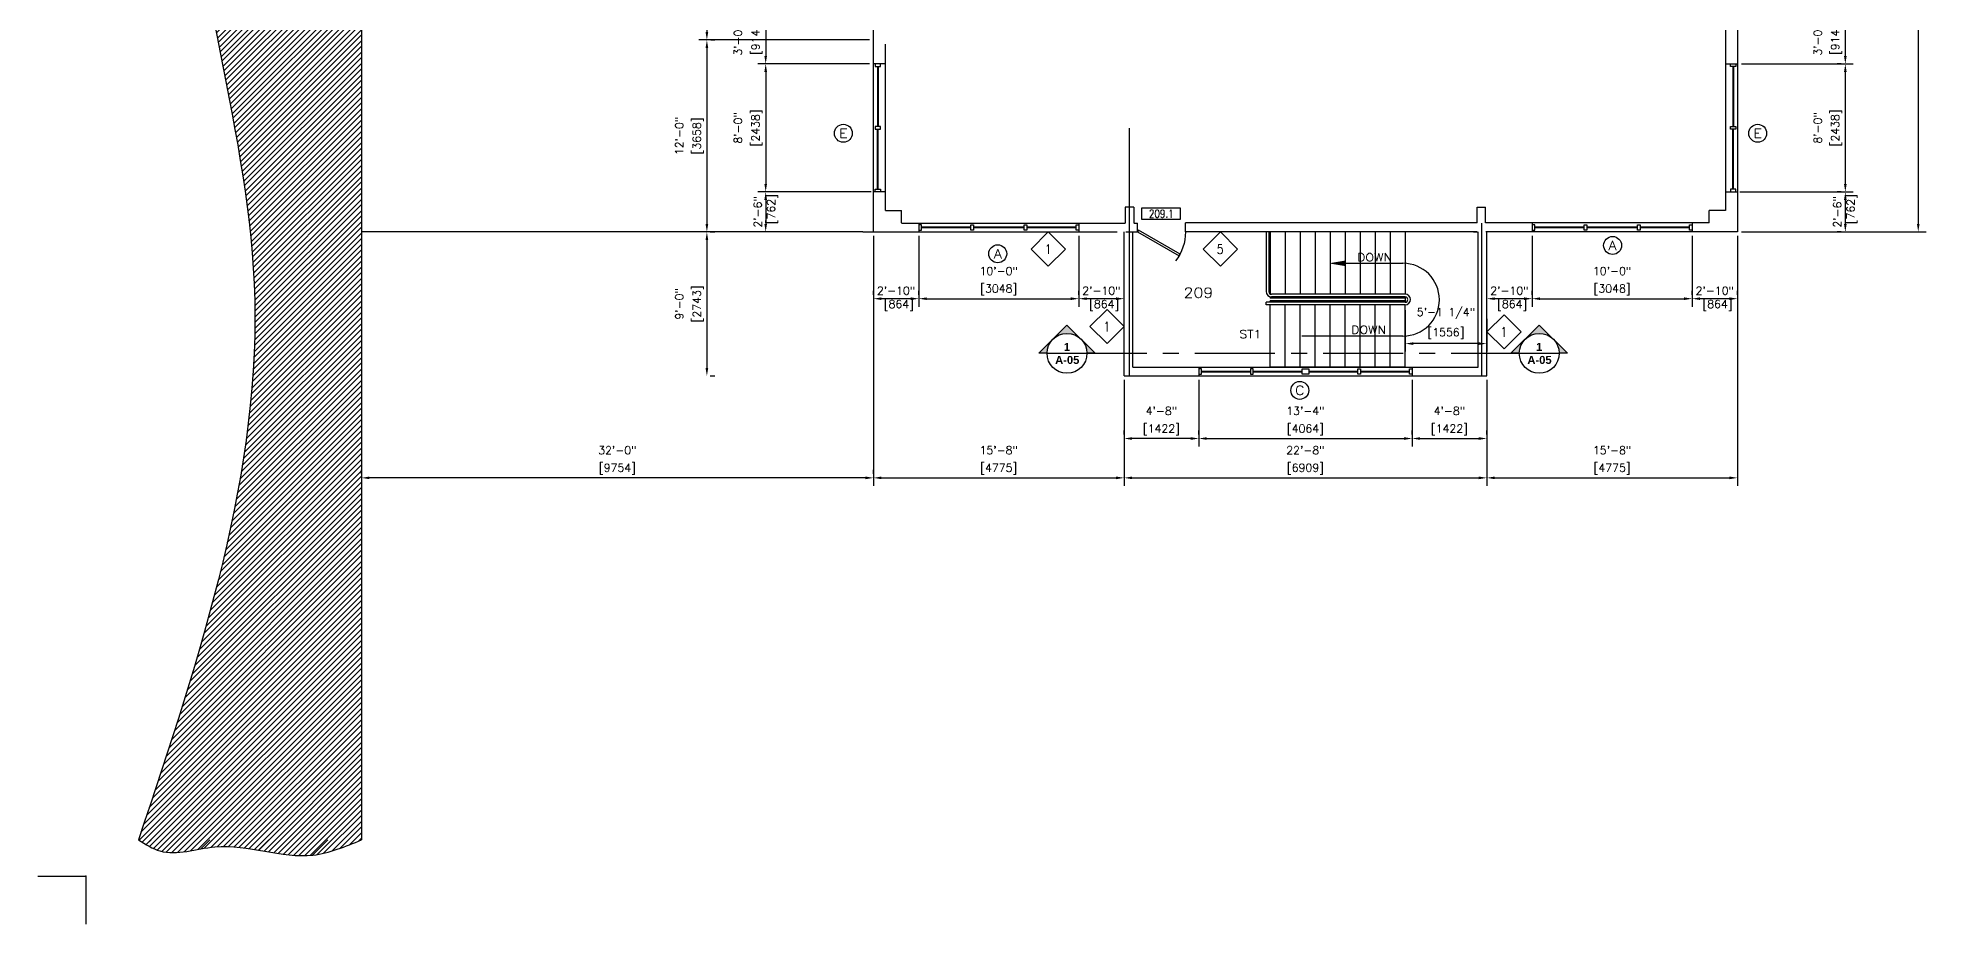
# Model space of a CAD drawing. Header units: inches. Extents: x -289 to 1168, y -1587 to 303.
# Drawn here: x -289 to 1127, y -1587 to -922 of the extents above; entities that cross this region are included whole.
import ezdxf
from ezdxf.enums import TextEntityAlignment as Align

# ---------------------------------------------------------------- set-up
doc = ezdxf.new("R2010")
doc.units = ezdxf.units.IN
doc.header["$LTSCALE"] = 48
doc.header["$MEASUREMENT"] = 0
doc.linetypes.add('CENTER', pattern=[2, 1.25, -0.25, 0.25, -0.25])
doc.layers.get('0').update_dxf_attribs({"linetype": 'CONTINUOUS'})
for name, color, linetype in [('1_Arch_Plan_ExistBldg', 1, 'CONTINUOUS'), ('2_Arch_Plan_Center', 134, 'CENTER'), ('2_Arch_Plan_Dim', 5, 'CONTINUOUS'), ('2_Arch_Plan_Door', 131, 'CONTINUOUS'), ('2_Arch_Plan_ExistBldg', 1, 'CONTINUOUS'), ('2_Arch_Plan_RoomTag', 9, 'CONTINUOUS'), ('2_Arch_Plan_Stair', 132, 'CONTINUOUS'), ('2_Arch_Plan_Text1', 4, 'CONTINUOUS'), ('2_Arch_Plan_Wall', 7, 'CONTINUOUS'), ('2_Arch_Plan_Wall_Annot', 5, 'CONTINUOUS'), ('2_Arch_Plan_Wall_Below', 6, 'CONTINUOUS'), ('2_Arch_Plan_Wall_ColClad', 7, 'CONTINUOUS'), ('2_Arch_Plan_WinSec', 7, 'CONTINUOUS')]:
    doc.layers.add(name, color=color, linetype=linetype)
doc.styles.add('ROMANS-115', font='romans.shx')
doc.styles.add('ROMANS-80', font='romans.shx', dxfattribs={"width": 0.8})
doc.styles.add('ROMANS80', font='romans.shx', dxfattribs={"width": 0.8})
doc.styles.add('SANSSERIFBOLD', font='sanssb__.ttf')
doc.dimstyles.new('116-ROMANS-115-PS', dxfattribs={"dimscale": 96, "dimtxt": 0.0625, "dimasz": 0.0625, "dimexe": 0.0625, "dimexo": 0.03125, "dimgap": 0.03125, "dimtad": 1, "dimdec": 3, "dimrnd": 0.125, "dimzin": 1, "dimdsep": 46, "dimlunit": 4, "dimtxsty": 'ROMANS-115', "dimcen": 0.125, "dimclrd": 256, "dimclre": 256, "dimclrt": 256, "dimadec": 0, "dimazin": 0, "dimtfac": 1, "dimtdec": 3, "dimtofl": 0, "dimtmove": 2, "dimatfit": 0, "dimfxl": 1, "dimfrac": 2, "dimtolj": 1, "dimtzin": 0, "dimarcsym": 0})

# ---------------------------------------------------------------- blocks, each defined once
blk = doc.blocks.new('Door - Left Hung 36 in.')
blk.add_lwpolyline([(0.8, -1.3), (0, 0), (31.2, 18), (31.9, 16.7)], close=True)
blk.add_arc((0, 0), 36, 0, 37.3101)
blk = doc.blocks.new('*D135')
at = {"layer": '2_Arch_Plan_Dim', "lineweight": -2}
for p, q in [((988.9, 12.2), (1127.5, 12.2)), ((1121.5, 6.2), (1121.5, -1061.8)), ((988.9, -1067.8), (1127.5, -1067.8))]:
    blk.add_line(p, q, dxfattribs=at)
at = {"layer": '2_Arch_Plan_Dim'}
for points in [[(1120.5, 6.2), (1122.5, 6.2), (1121.5, 12.2)], [(1120.5, -1061.8), (1122.5, -1061.8), (1121.5, -1067.8)]]:
    blk.add_solid(points, dxfattribs=at)
at = {"layer": '2_Arch_Plan_Dim', "char_height": 6, "attachment_point": 5, "rotation": 90, "style": 'ROMANS-115'}
for s, insert in [('\\A1;90\'-0"', (1100.8, -527.8)), ('\\A1;[27432]', (1114.9, -527.8))]:
    blk.add_mtext(s, dxfattribs=dict(at, insert=insert))
blk = doc.blocks.new('*D141')
at = {"layer": '2_Arch_Plan_Dim', "lineweight": -2}
for p, q in [((216, -635.8), (219, -635.8)), ((213, -641.8), (213, -917.8)), ((334.9, -923.8), (207, -923.8))]:
    blk.add_line(p, q, dxfattribs=at)
at = {"layer": '2_Arch_Plan_Dim'}
for points in [[(212, -641.8), (214, -641.8), (213, -635.8)], [(212, -917.8), (214, -917.8), (213, -923.8)]]:
    blk.add_solid(points, dxfattribs=at)
at = {"layer": '2_Arch_Plan_Dim', "char_height": 6, "attachment_point": 5, "rotation": 90, "style": 'ROMANS-115'}
for s, insert in [('\\A1;24\'-0"', (192.3, -779.8)), ('\\A1;[7315]', (206.4, -779.8))]:
    blk.add_mtext(s, dxfattribs=dict(at, insert=insert))
blk = doc.blocks.new('*D142')
at = {"layer": '2_Arch_Plan_Dim', "lineweight": -2}
for p, q in [((213, -929.8), (213, -1061.8)), ((216, -923.8), (219, -923.8)), ((210, -1067.8), (207, -1067.8))]:
    blk.add_line(p, q, dxfattribs=at)
at = {"layer": '2_Arch_Plan_Dim'}
for points in [[(212, -929.8), (214, -929.8), (213, -923.8)], [(212, -1061.8), (214, -1061.8), (213, -1067.8)]]:
    blk.add_solid(points, dxfattribs=at)
at = {"layer": '2_Arch_Plan_Dim', "char_height": 6, "attachment_point": 5, "rotation": 90, "style": 'ROMANS-115'}
for s, insert in [('\\A1;12\'-0"', (192.3, -995.8)), ('\\A1;[3658]', (206.4, -995.8))]:
    blk.add_mtext(s, dxfattribs=dict(at, insert=insert))
blk = doc.blocks.new('*D145')
at = {"layer": '2_Arch_Plan_Dim', "lineweight": -2}
for p, q in [((525.9, -1178.8), (525.9, -1258.3)), ((797.9, -1178.8), (797.9, -1258.3)), ((531.9, -1252.3), (791.9, -1252.3))]:
    blk.add_line(p, q, dxfattribs=at)
at = {"layer": '2_Arch_Plan_Dim'}
for points in [[(531.9, -1251.3), (531.9, -1253.3), (525.9, -1252.3)], [(791.9, -1251.3), (791.9, -1253.3), (797.9, -1252.3)]]:
    blk.add_solid(points, dxfattribs=at)
at = {"layer": '2_Arch_Plan_Dim', "char_height": 6, "attachment_point": 5, "style": 'ROMANS-115'}
for s, insert in [('\\A1;22\'-8"', (661.9, -1231.6)), ('\\A1;[6909]', (661.9, -1245.7))]:
    blk.add_mtext(s, dxfattribs=dict(at, insert=insert))
blk = doc.blocks.new('*D146')
at = {"layer": '2_Arch_Plan_Dim', "lineweight": -2}
for p, q in [((985.9, -1070.8), (985.9, -1258.3)), ((797.9, -1178.8), (797.9, -1258.3)), ((803.9, -1252.3), (979.9, -1252.3))]:
    blk.add_line(p, q, dxfattribs=at)
at = {"layer": '2_Arch_Plan_Dim'}
for points in [[(803.9, -1251.3), (803.9, -1253.3), (797.9, -1252.3)], [(979.9, -1251.3), (979.9, -1253.3), (985.9, -1252.3)]]:
    blk.add_solid(points, dxfattribs=at)
at = {"layer": '2_Arch_Plan_Dim', "char_height": 6, "attachment_point": 5, "style": 'ROMANS-115'}
for s, insert in [('\\A1;15\'-8"', (891.9, -1231.6)), ('\\A1;[4775]', (891.9, -1245.7))]:
    blk.add_mtext(s, dxfattribs=dict(at, insert=insert))
blk = doc.blocks.new('*D147')
at = {"layer": '2_Arch_Plan_Dim', "lineweight": -2}
for p, q in [((213, -1073.8), (213, -1169.8)), ((215.4, -1067.8), (219, -1067.8)), ((215.4, -1175.8), (219, -1175.8))]:
    blk.add_line(p, q, dxfattribs=at)
at = {"layer": '2_Arch_Plan_Dim'}
for points in [[(212, -1073.8), (214, -1073.8), (213, -1067.8)], [(212, -1169.8), (214, -1169.8), (213, -1175.8)]]:
    blk.add_solid(points, dxfattribs=at)
at = {"layer": '2_Arch_Plan_Dim', "char_height": 6, "attachment_point": 5, "rotation": 90, "style": 'ROMANS-115'}
for s, insert in [('\\A1;9\'-0"', (192.3, -1121.8)), ('\\A1;[2743]', (206.4, -1121.8))]:
    blk.add_mtext(s, dxfattribs=dict(at, insert=insert))
blk = doc.blocks.new('*D148')
at = {"layer": '2_Arch_Plan_Dim', "lineweight": -2}
for p, q in [((337.9, -1070.8), (337.9, -1258.3)), ((-46.1, -1249.3), (-46.1, -1246.3)), ((331.9, -1252.3), (-40.1, -1252.3))]:
    blk.add_line(p, q, dxfattribs=at)
at = {"layer": '2_Arch_Plan_Dim'}
for points in [[(-40.1, -1251.3), (-40.1, -1253.3), (-46.1, -1252.3)], [(331.9, -1251.3), (331.9, -1253.3), (337.9, -1252.3)]]:
    blk.add_solid(points, dxfattribs=at)
at = {"layer": '2_Arch_Plan_Dim', "char_height": 6, "attachment_point": 5, "style": 'ROMANS-115'}
for s, insert in [('\\A1;32\'-0"', (145.9, -1231.6)), ('\\A1;[9754]', (145.9, -1245.7))]:
    blk.add_mtext(s, dxfattribs=dict(at, insert=insert))
blk = doc.blocks.new('*D149')
at = {"layer": '2_Arch_Plan_Dim', "lineweight": -2}
for p, q in [((736.7, -1126.4), (736.7, -1157.6)), ((797.9, -1133.1), (797.9, -1157.6)), ((791.9, -1151.6), (742.7, -1151.6))]:
    blk.add_line(p, q, dxfattribs=at)
at = {"layer": '2_Arch_Plan_Dim'}
for points in [[(742.7, -1150.6), (742.7, -1152.6), (736.7, -1151.6)], [(791.9, -1150.6), (791.9, -1152.6), (797.9, -1151.6)]]:
    blk.add_solid(points, dxfattribs=at)
at = {"layer": '2_Arch_Plan_Dim', "char_height": 6, "attachment_point": 5, "style": 'ROMANS-115'}
for s, insert in [('\\A1;5\'-1 1/4"', (767.3, -1128.9)), ('\\A1;[1556]', (767.3, -1144.1))]:
    blk.add_mtext(s, dxfattribs=dict(at, insert=insert))
blk = doc.blocks.new('*D152')
at = {"layer": '2_Arch_Plan_Dim', "lineweight": -2}
for p, q in [((525.9, -1178.8), (525.9, -1258.3)), ((337.9, -1249.3), (337.9, -1246.3)), ((343.9, -1252.3), (519.9, -1252.3))]:
    blk.add_line(p, q, dxfattribs=at)
at = {"layer": '2_Arch_Plan_Dim'}
for points in [[(343.9, -1251.3), (343.9, -1253.3), (337.9, -1252.3)], [(519.9, -1251.3), (519.9, -1253.3), (525.9, -1252.3)]]:
    blk.add_solid(points, dxfattribs=at)
at = {"layer": '2_Arch_Plan_Dim', "char_height": 6, "attachment_point": 5, "style": 'ROMANS-115'}
for s, insert in [('\\A1;15\'-8"', (431.9, -1231.6)), ('\\A1;[4775]', (431.9, -1245.7))]:
    blk.add_mtext(s, dxfattribs=dict(at, insert=insert))
blk = doc.blocks.new('*D153')
at = {"layer": '2_Arch_Plan_Dim', "lineweight": -2}
for p, q in [((371.9, -1070.8), (371.9, -1123.9)), ((491.9, -1070.8), (491.9, -1123.9)), ((377.9, -1117.9), (485.9, -1117.9))]:
    blk.add_line(p, q, dxfattribs=at)
at = {"layer": '2_Arch_Plan_Dim'}
for points in [[(377.9, -1116.9), (377.9, -1118.9), (371.9, -1117.9)], [(485.9, -1116.9), (485.9, -1118.9), (491.9, -1117.9)]]:
    blk.add_solid(points, dxfattribs=at)
at = {"layer": '2_Arch_Plan_Dim', "char_height": 6, "attachment_point": 5, "style": 'ROMANS-115'}
for s, insert in [('\\A1;10\'-0"', (431.9, -1097.2)), ('\\A1;[3048]', (431.9, -1111.3))]:
    blk.add_mtext(s, dxfattribs=dict(at, insert=insert))
blk = doc.blocks.new('*D154')
at = {"layer": '2_Arch_Plan_Dim', "lineweight": -2}
for p, q in [((337.9, -1114.9), (337.9, -1111.9)), ((365.9, -1117.9), (343.9, -1117.9)), ((371.9, -1114.9), (371.9, -1111.9))]:
    blk.add_line(p, q, dxfattribs=at)
at = {"layer": '2_Arch_Plan_Dim'}
for points in [[(343.9, -1116.9), (343.9, -1118.9), (337.9, -1117.9)], [(365.9, -1116.9), (365.9, -1118.9), (371.9, -1117.9)]]:
    blk.add_solid(points, dxfattribs=at)
at = {"layer": '2_Arch_Plan_Dim', "insert": (354.9, -1117.9), "char_height": 6, "attachment_point": 5, "style": 'ROMANS-115'}
blk.add_mtext('\\A1;2\'-10"\\P [864]', dxfattribs=at)
blk = doc.blocks.new('*D172')
at = {"layer": '2_Arch_Plan_Dim', "lineweight": -2}
for p, q in [((988.9, -941.8), (1072.8, -941.8)), ((1066.8, -947.8), (1066.8, -1031.8)), ((987.7, -1037.8), (1072.8, -1037.8))]:
    blk.add_line(p, q, dxfattribs=at)
at = {"layer": '2_Arch_Plan_Dim'}
for points in [[(1065.8, -947.8), (1067.8, -947.8), (1066.8, -941.8)], [(1065.8, -1031.8), (1067.8, -1031.8), (1066.8, -1037.8)]]:
    blk.add_solid(points, dxfattribs=at)
at = {"layer": '2_Arch_Plan_Dim', "char_height": 6, "attachment_point": 5, "rotation": 90, "style": 'ROMANS-115'}
for s, insert in [('\\A1;[2438]', (1060.2, -989.8)), ('\\A1;8\'-0"', (1046.1, -989.8))]:
    blk.add_mtext(s, dxfattribs=dict(at, insert=insert))
blk = doc.blocks.new('*D173')
at = {"layer": '2_Arch_Plan_Dim', "lineweight": -2}
for p, q in [((1063.8, -1037.8), (1060.8, -1037.8)), ((1066.8, -1043.8), (1066.8, -1061.8)), ((1063.8, -1067.8), (1060.8, -1067.8))]:
    blk.add_line(p, q, dxfattribs=at)
at = {"layer": '2_Arch_Plan_Dim'}
for points in [[(1065.8, -1043.8), (1067.8, -1043.8), (1066.8, -1037.8)], [(1065.8, -1061.8), (1067.8, -1061.8), (1066.8, -1067.8)]]:
    blk.add_solid(points, dxfattribs=at)
at = {"layer": '2_Arch_Plan_Dim', "insert": (1066.8, -1052.8), "char_height": 6, "attachment_point": 5, "rotation": 90, "style": 'ROMANS-115'}
blk.add_mtext('\\A1;2\'-6"\\P [762]', dxfattribs=at)
blk = doc.blocks.new('*D177')
at = {"layer": '2_Arch_Plan_Dim', "lineweight": -2}
for p, q in [((1063.8, -905.8), (1060.8, -905.8)), ((1066.8, -911.8), (1066.8, -935.8)), ((1063.8, -941.8), (1060.8, -941.8))]:
    blk.add_line(p, q, dxfattribs=at)
at = {"layer": '2_Arch_Plan_Dim'}
for points in [[(1065.8, -911.8), (1067.8, -911.8), (1066.8, -905.8)], [(1065.8, -935.8), (1067.8, -935.8), (1066.8, -941.8)]]:
    blk.add_solid(points, dxfattribs=at)
at = {"layer": '2_Arch_Plan_Dim', "char_height": 6, "attachment_point": 5, "rotation": 90, "style": 'ROMANS-115'}
for s, insert in [('\\A1;3\'-0"', (1046.1, -923.8)), ('\\A1;[914]', (1060.2, -923.8))]:
    blk.add_mtext(s, dxfattribs=dict(at, insert=insert))
blk = doc.blocks.new('*D190')
at = {"layer": '2_Arch_Plan_Dim', "lineweight": -2}
for p, q in [((334.9, -941.8), (251.1, -941.8)), ((257.1, -947.8), (257.1, -1031.8)), ((336.2, -1037.8), (251.1, -1037.8))]:
    blk.add_line(p, q, dxfattribs=at)
at = {"layer": '2_Arch_Plan_Dim'}
for points in [[(256.1, -947.8), (258.1, -947.8), (257.1, -941.8)], [(256.1, -1031.8), (258.1, -1031.8), (257.1, -1037.8)]]:
    blk.add_solid(points, dxfattribs=at)
at = {"layer": '2_Arch_Plan_Dim', "char_height": 6, "attachment_point": 5, "rotation": 90, "style": 'ROMANS-115'}
for s, insert in [('\\A1;[2438]', (250.5, -989.8)), ('\\A1;8\'-0"', (236.3, -989.8))]:
    blk.add_mtext(s, dxfattribs=dict(at, insert=insert))
blk = doc.blocks.new('*D191')
at = {"layer": '2_Arch_Plan_Dim', "lineweight": -2}
for p, q in [((254.1, -1037.8), (251.1, -1037.8)), ((257.1, -1043.8), (257.1, -1061.8)), ((254.1, -1067.8), (251.1, -1067.8))]:
    blk.add_line(p, q, dxfattribs=at)
at = {"layer": '2_Arch_Plan_Dim'}
for points in [[(256.1, -1043.8), (258.1, -1043.8), (257.1, -1037.8)], [(256.1, -1061.8), (258.1, -1061.8), (257.1, -1067.8)]]:
    blk.add_solid(points, dxfattribs=at)
at = {"layer": '2_Arch_Plan_Dim', "insert": (257.1, -1052.8), "char_height": 6, "attachment_point": 5, "rotation": 90, "style": 'ROMANS-115'}
blk.add_mtext('\\A1;2\'-6"\\P [762]', dxfattribs=at)
blk = doc.blocks.new('*D195')
at = {"layer": '2_Arch_Plan_Dim', "lineweight": -2}
for p, q in [((254.1, -905.8), (251.1, -905.8)), ((257.1, -911.8), (257.1, -935.8)), ((254.1, -941.8), (251.1, -941.8))]:
    blk.add_line(p, q, dxfattribs=at)
at = {"layer": '2_Arch_Plan_Dim'}
for points in [[(256.1, -911.8), (258.1, -911.8), (257.1, -905.8)], [(256.1, -935.8), (258.1, -935.8), (257.1, -941.8)]]:
    blk.add_solid(points, dxfattribs=at)
at = {"layer": '2_Arch_Plan_Dim', "char_height": 6, "attachment_point": 5, "rotation": 90, "style": 'ROMANS-115'}
for s, insert in [('\\A1;3\'-0"', (236.3, -923.8)), ('\\A1;[914]', (250.5, -923.8))]:
    blk.add_mtext(s, dxfattribs=dict(at, insert=insert))
blk = doc.blocks.new('*D211')
at = {"layer": '2_Arch_Plan_Dim', "lineweight": -2}
for p, q in [((581.9, -1178.8), (581.9, -1228.8)), ((741.9, -1178.8), (741.9, -1228.8)), ((587.9, -1222.8), (735.9, -1222.8))]:
    blk.add_line(p, q, dxfattribs=at)
at = {"layer": '2_Arch_Plan_Dim'}
for points in [[(587.9, -1221.8), (587.9, -1223.8), (581.9, -1222.8)], [(735.9, -1221.8), (735.9, -1223.8), (741.9, -1222.8)]]:
    blk.add_solid(points, dxfattribs=at)
at = {"layer": '2_Arch_Plan_Dim', "char_height": 6, "attachment_point": 5, "style": 'ROMANS-115'}
for s, insert in [('\\A1;13\'-4"', (661.9, -1202.1)), ('\\A1;[4064]', (661.9, -1216.3))]:
    blk.add_mtext(s, dxfattribs=dict(at, insert=insert))
blk = doc.blocks.new('*D212')
at = {"layer": '2_Arch_Plan_Dim', "lineweight": -2}
for p, q in [((525.9, -1219.8), (525.9, -1216.8)), ((581.9, -1219.8), (581.9, -1216.8)), ((575.9, -1222.8), (531.9, -1222.8))]:
    blk.add_line(p, q, dxfattribs=at)
at = {"layer": '2_Arch_Plan_Dim'}
for points in [[(531.9, -1221.8), (531.9, -1223.8), (525.9, -1222.8)], [(575.9, -1221.8), (575.9, -1223.8), (581.9, -1222.8)]]:
    blk.add_solid(points, dxfattribs=at)
at = {"layer": '2_Arch_Plan_Dim', "char_height": 6, "attachment_point": 5, "style": 'ROMANS-115'}
for s, insert in [('\\A1;4\'-8"', (553.9, -1202.1)), ('\\A1;[1422]', (553.9, -1216.3))]:
    blk.add_mtext(s, dxfattribs=dict(at, insert=insert))
blk = doc.blocks.new('*D213')
at = {"layer": '2_Arch_Plan_Dim', "lineweight": -2}
for p, q in [((741.9, -1219.8), (741.9, -1216.8)), ((797.9, -1219.8), (797.9, -1216.8)), ((747.9, -1222.8), (791.9, -1222.8))]:
    blk.add_line(p, q, dxfattribs=at)
at = {"layer": '2_Arch_Plan_Dim'}
for points in [[(747.9, -1221.8), (747.9, -1223.8), (741.9, -1222.8)], [(791.9, -1221.8), (791.9, -1223.8), (797.9, -1222.8)]]:
    blk.add_solid(points, dxfattribs=at)
at = {"layer": '2_Arch_Plan_Dim', "char_height": 6, "attachment_point": 5, "style": 'ROMANS-115'}
for s, insert in [('\\A1;4\'-8"', (769.9, -1202.1)), ('\\A1;[1422]', (769.9, -1216.3))]:
    blk.add_mtext(s, dxfattribs=dict(at, insert=insert))
blk = doc.blocks.new('*D215')
at = {"layer": '2_Arch_Plan_Dim', "lineweight": -2}
for p, q in [((491.9, -1114.9), (491.9, -1111.9)), ((519.9, -1117.9), (497.9, -1117.9)), ((525.9, -1114.9), (525.9, -1111.9))]:
    blk.add_line(p, q, dxfattribs=at)
at = {"layer": '2_Arch_Plan_Dim'}
for points in [[(497.9, -1116.9), (497.9, -1118.9), (491.9, -1117.9)], [(519.9, -1116.9), (519.9, -1118.9), (525.9, -1117.9)]]:
    blk.add_solid(points, dxfattribs=at)
at = {"layer": '2_Arch_Plan_Dim', "insert": (508.9, -1117.9), "char_height": 6, "attachment_point": 5, "style": 'ROMANS-115'}
blk.add_mtext('\\A1;2\'-10"\\P [864]', dxfattribs=at)
blk = doc.blocks.new('*D216')
at = {"layer": '2_Arch_Plan_Dim', "lineweight": -2}
for p, q in [((831.9, -1070.8), (831.9, -1123.9)), ((951.9, -1070.8), (951.9, -1123.9)), ((837.9, -1117.9), (945.9, -1117.9))]:
    blk.add_line(p, q, dxfattribs=at)
at = {"layer": '2_Arch_Plan_Dim'}
for points in [[(837.9, -1116.9), (837.9, -1118.9), (831.9, -1117.9)], [(945.9, -1116.9), (945.9, -1118.9), (951.9, -1117.9)]]:
    blk.add_solid(points, dxfattribs=at)
at = {"layer": '2_Arch_Plan_Dim', "char_height": 6, "attachment_point": 5, "style": 'ROMANS-115'}
for s, insert in [('\\A1;10\'-0"', (891.9, -1097.2)), ('\\A1;[3048]', (891.9, -1111.3))]:
    blk.add_mtext(s, dxfattribs=dict(at, insert=insert))
blk = doc.blocks.new('*D217')
at = {"layer": '2_Arch_Plan_Dim', "lineweight": -2}
for p, q in [((797.9, -1114.9), (797.9, -1111.9)), ((825.9, -1117.9), (803.9, -1117.9)), ((831.9, -1114.9), (831.9, -1111.9))]:
    blk.add_line(p, q, dxfattribs=at)
at = {"layer": '2_Arch_Plan_Dim'}
for points in [[(803.9, -1116.9), (803.9, -1118.9), (797.9, -1117.9)], [(825.9, -1116.9), (825.9, -1118.9), (831.9, -1117.9)]]:
    blk.add_solid(points, dxfattribs=at)
at = {"layer": '2_Arch_Plan_Dim', "insert": (814.9, -1117.9), "char_height": 6, "attachment_point": 5, "style": 'ROMANS-115'}
blk.add_mtext('\\A1;2\'-10"\\P [864]', dxfattribs=at)
blk = doc.blocks.new('*D218')
at = {"layer": '2_Arch_Plan_Dim', "lineweight": -2}
for p, q in [((951.9, -1114.9), (951.9, -1111.9)), ((979.9, -1117.9), (957.9, -1117.9)), ((985.9, -1114.9), (985.9, -1111.9))]:
    blk.add_line(p, q, dxfattribs=at)
at = {"layer": '2_Arch_Plan_Dim'}
for points in [[(957.9, -1116.9), (957.9, -1118.9), (951.9, -1117.9)], [(979.9, -1116.9), (979.9, -1118.9), (985.9, -1117.9)]]:
    blk.add_solid(points, dxfattribs=at)
at = {"layer": '2_Arch_Plan_Dim', "insert": (968.9, -1117.9), "char_height": 6, "attachment_point": 5, "style": 'ROMANS-115'}
blk.add_mtext('\\A1;2\'-10"\\P [864]', dxfattribs=at)
blk = doc.blocks.new('Wall Number')
at = {"color": 5}
blk.add_lwpolyline([(-21.4, -21.4), (0, 0), (-21.4, 21.4), (-42.9, 0)], close=True, dxfattribs=at)
at = {"style": 'ROMANS80', "width": 0.8}
blk.add_attdef('WALL', text='', height=12, dxfattribs=at).set_placement((-21.6, -0.1), align=Align.MIDDLE)
blk = doc.blocks.new('Window')
blk.add_circle((0.436, 0.359), 0.0609)
at = {"style": 'ROMANS-80', "width": 1.15}
blk.add_attdef('WINDOW', text='', height=0.0625, dxfattribs=at).set_placement((0.436, 0.359), align=Align.MIDDLE)
blk = doc.blocks.new('DOOR2')
for p, q in [((0, 13.2), (43.3, 13.2)), ((0, 0), (0, 13.2)), ((43.3, 0), (0, 0)), ((43.3, 13.2), (43.3, 0))]:
    blk.add_line(p, q)
at = {"style": 'ROMANS80', "width": 0.8}
blk.add_attdef('DOOR', text='', height=9, dxfattribs=at).set_placement((21.9, 6.7), align=Align.MIDDLE)
blk = doc.blocks.new('Section - Up')
at = {"lineweight": 0}
h = blk.add_hatch(color=256, dxfattribs=at)
h.paths.add_polyline_path([(-0.312, 0, -0.198912), (-0.221, 0.221), (-0.442, 0)])
h.paths.add_polyline_path([(0, 0.442), (-0.221, 0.221, -0.414214), (0.221, 0.221)])
h.paths.add_polyline_path([(0.312, 0), (0.442, 0), (0.221, 0.221, -0.198912)])
for p, q in [((0, 0.442), (-0.442, 0)), ((0, 0.442), (0.442, 0)), ((-0.312, 0), (-0.442, 0)), ((-0.312, 0), (0.312, 0)), ((0.442, 0), (0.312, 0))]:
    blk.add_line(p, q)
blk.add_circle((0, 0), 0.312)
at = {"color": 7, "style": 'SANSSERIFBOLD', "flags": 8}
blk.add_attdef('VIEWNUMBER', text='', height=0.125, dxfattribs=at).set_placement((0, 0), align=Align.BOTTOM_CENTER)
blk.add_attdef('SHEETNUMBER', text='', height=0.125, dxfattribs=at).set_placement((0.004, -0.041), align=Align.TOP_CENTER)

msp = doc.modelspace()

# ---------------------------------------------------------------- hatches: boundary and pattern name
at = {"layer": '1_Arch_Plan_ExistBldg'}
h = msp.add_hatch(dxfattribs=at)
h.set_pattern_fill('ANSI31', color=256, scale=48, style=0)
edge = h.paths.add_edge_path()
edge.add_line((-46.07062383, 60.19154764), (-164.36325437, 60.19154764))
edge.add_spline(control_points=[(-164.36325437, 60.19154764), (-185.68817748, 16.79910241), (-249.69599987, -113.4454904), (-82.17825899, -378.22774649), (-227.11292384, -729.30678885), (-79.42476722, -1124.42462062), (-166.79688248, -1385.05682186), (-213.31079517, -1523.80845236)], knot_values=[0, 0, 0, 0, 139.1107413492, 417.5478419587, 812.9975743998, 1187.4380332282, 1613.7096192227, 1613.7096192227, 1613.7096192227, 1613.7096192227], degree=3, periodic=0)
edge.add_spline(control_points=[(-213.31079517, -1523.80845236), (-208.04119574, -1527.18755928), (-190.78039973, -1538.25596702), (-144.45742456, -1520.58576162), (-93.47926841, -1543.66158768), (-58.11533651, -1528.85237025), (-46.07062383, -1523.80845236)], knot_values=[0, 0, 0, 0, 18.170438689, 59.5180411027, 133.3076109137, 171.4209867859, 171.4209867859, 171.4209867859, 171.4209867859], degree=3, periodic=0)
edge.add_line((-46.07062383, -1523.80845236), (-46.07062383, 60.19154764))
h.paths.add_polyline_path([(-102.00396743, -797.30174168), (-102.00396743, -650.85888454), (-115.50396743, -650.85888454), (-115.50396743, -797.30174168)], flags=24)
h = msp.add_hatch(dxfattribs=at)
h.set_pattern_fill('LINE,_O', color=256, scale=250, angle=45)
h.set_pattern_definition([(45, (-1.316, 4.577), (-22.0971, 22.0971), [])])
edge = h.paths.add_edge_path()
edge.add_spline(control_points=[(-213.31079517, -1523.80845236), (-208.04119574, -1527.18755928), (-190.78039973, -1538.25596702), (-144.45742456, -1520.58576162), (-93.47926841, -1543.66158768), (-58.11533651, -1528.85237025), (-46.07062383, -1523.80845236)], knot_values=[0, 0, 0, 0, 18.170438689, 59.5180411027, 133.3076109137, 171.4209867859, 171.4209867859, 171.4209867859, 171.4209867859], degree=3, periodic=0)
edge.add_line((-46.07062383, -1523.80845236), (-213.31079517, -1523.80845236))
at = {"layer": '2_Arch_Plan_ExistBldg'}
h = msp.add_hatch(dxfattribs=at)
h.set_pattern_fill('ANSI31', color=256, scale=48, style=0)
h.set_pattern_definition([(45, (-1353.099, -9e-13), (-4.24264, 4.24264), [])])
edge = h.paths.add_edge_path()
edge.add_spline(control_points=[(-164.36325437, 60.19154764), (-185.68817748, 16.79910241), (-249.69599987, -113.4454904), (-82.17825899, -378.22774649), (-227.11292384, -729.30678885), (-79.42476722, -1124.42462062), (-166.79688248, -1385.05682186), (-213.31079517, -1523.80845236)], knot_values=[0, 0, 0, 0, 139.1107413492, 417.5478419587, 812.9975743998, 1187.4380332282, 1613.7096192227, 1613.7096192227, 1613.7096192227, 1613.7096192227], degree=3, periodic=0)
edge.add_spline(control_points=[(-213.31079517, -1523.80845236), (-208.04119574, -1527.18755928), (-190.78039973, -1538.25596702), (-144.45742456, -1520.58576162), (-93.47926841, -1543.66158768), (-58.11533651, -1528.85237025), (-46.07062383, -1523.80845236)], knot_values=[0, 0, 0, 0, 18.170438689, 59.5180411027, 133.3076109137, 171.4209867859, 171.4209867859, 171.4209867859, 171.4209867859], degree=3, periodic=0)
edge.add_line((-46.07062383, -1523.80845236), (-46.07062383, 60.19154764))
edge.add_line((-46.07062383, 60.19154764), (-164.36325437, 60.19154764))
h.paths.add_polyline_path([(-102.00396743, -797.30174168), (-102.00396743, -650.85888454), (-115.50396743, -650.85888454), (-115.50396743, -797.30174168)], flags=24)
h = msp.add_hatch(dxfattribs=at)
h.set_pattern_fill('LINE,_O', color=256, scale=250, angle=45)
h.set_pattern_definition([(45, (-1.316, 4.577), (-22.0971, 22.0971), [])])
edge = h.paths.add_edge_path()
edge.add_spline(control_points=[(-213.31079517, -1523.80845236), (-208.04119574, -1527.18755928), (-190.78039973, -1538.25596702), (-144.45742456, -1520.58576162), (-93.47926841, -1543.66158768), (-58.11533651, -1528.85237025), (-46.07062383, -1523.80845236)], knot_values=[0, 0, 0, 0, 18.170438689, 59.5180411027, 133.3076109137, 171.4209867859, 171.4209867859, 171.4209867859, 171.4209867859], degree=3, periodic=0)
edge.add_line((-46.07062383, -1523.80845236), (-213.31079517, -1523.80845236))

# ---------------------------------------------------------------- linework, layer by layer
for p, q in [((-288.82552001, -1551.12563487), (-252.82552001, -1551.12563487)), ((-252.82552001, -1551.12563487), (-252.82552001, -1587.12563487))]:
    msp.add_line(p, q)
msp.add_point((-252.82552001, -1551.12563487))
at = {"layer": '1_Arch_Plan_ExistBldg'}
msp.add_line((-46.07062383, 60.19154764), (-46.07062383, -1523.80845236), dxfattribs=at)
for points in [[(-164.36325437, 60.19154764), (-211.68375448, -70.62346919), (-145.89891654, -341.17766726), (-176.85649071, -735.41378875), (-126.55043576, -1106.45955149), (-213.31079517, -1523.80845236)], [(-213.31079517, -1523.80845236), (-197.18313838, -1532.17884832), (-155.95106801, -1529.09006234), (-82.42054226, -1535.2676343), (-46.07062383, -1523.80845236)]]:
    msp.add_spline(points, degree=3, dxfattribs=at)
at = {"layer": '2_Arch_Plan_Center', "ltscale": 25}
for p, q in [((529.92937617, -1175.80845236), (529.92937617, -990.05845236)), ((793.92937617, -1061.30845236), (793.92937617, -1175.80845236))]:
    msp.add_line(p, q, dxfattribs=at)
at = {"layer": '2_Arch_Plan_Center'}
msp.add_line((483.06972524, -1158.87408242), (822.23758854, -1158.87408242), dxfattribs=at)
at = {"layer": '2_Arch_Plan_ExistBldg'}
msp.add_line((-46.07062383, 60.19154764), (-46.07062383, -1523.80845236), dxfattribs=at)
for points in [[(-164.36325437, 60.19154764), (-211.68375448, -70.62346919), (-145.89891654, -341.17766726), (-176.85649071, -735.41378875), (-126.55043576, -1106.45955149), (-213.31079517, -1523.80845236)], [(-213.31079517, -1523.80845236), (-197.18313838, -1532.17884832), (-155.95106801, -1529.09006234), (-82.42054226, -1535.2676343), (-46.07062383, -1523.80845236)]]:
    msp.add_spline(points, degree=3, dxfattribs=at)
at = {"layer": '2_Arch_Plan_Stair'}
for p, q in [((632.42937617, -1067.80845236), (632.42937617, -1112.55845236)), ((634.42937617, -1067.80845236), (634.42937617, -1112.55845236)), ((635.42937617, -1067.80845236), (635.42937617, -1114.29050317)), ((646.67937617, -1067.80845236), (646.67937617, -1114.55845236)), ((657.92937617, -1067.80845236), (657.92937617, -1114.55845236)), ((669.17937617, -1067.80845236), (669.17937617, -1114.55845236)), ((680.42937617, -1067.80845236), (680.42937617, -1114.55845236)), ((691.67937617, -1067.80845236), (691.67937617, -1114.55845236)), ((702.92937617, -1067.80845236), (702.92937617, -1114.55845236)), ((714.17937617, -1067.80845236), (714.17937617, -1114.55845236)), ((725.42937617, -1067.80845236), (725.42937617, -1114.55845236)), ((736.67937617, -1067.80845236), (736.67937617, -1114.55845236)), ((635.42937617, -1116.43143571), (635.42937617, -1117.55845236)), ((736.67937617, -1117.55845236), (635.42937617, -1117.55845236)), ((736.67937617, -1114.55845236), (636.42937617, -1114.55845236)), ((736.67937617, -1116.55845236), (636.42937617, -1116.55845236)), ((646.67937617, -1116.55845236), (646.67937617, -1117.55845236)), ((657.92937617, -1116.55845236), (657.92937617, -1117.55845236)), ((669.17937617, -1116.55845236), (669.17937617, -1117.55845236)), ((680.42937617, -1116.55845236), (680.42937617, -1117.55845236)), ((691.67937617, -1116.55845236), (691.67937617, -1117.55845236)), ((702.92937617, -1116.55845236), (702.92937617, -1117.55845236)), ((714.17937617, -1116.55845236), (714.17937617, -1117.55845236)), ((725.42937617, -1116.55845236), (725.42937617, -1117.55845236)), ((736.67937617, -1116.55845236), (736.67937617, -1120.55845236)), ((736.67937617, -1120.55845236), (632.42937617, -1120.55845236)), ((632.42937617, -1122.55845236), (632.42937617, -1120.55845236)), ((736.67937617, -1122.55845236), (632.42937617, -1122.55845236)), ((736.67937617, -1119.55845236), (635.42937617, -1119.55845236)), ((635.42937617, -1120.55845236), (635.42937617, -1119.55845236)), ((635.42937617, -1169.05845236), (635.42937617, -1122.55845236)), ((646.67937617, -1120.55845236), (646.67937617, -1119.55845236)), ((646.67937617, -1169.05845236), (646.67937617, -1122.55845236)), ((657.92937617, -1120.55845236), (657.92937617, -1119.55845236)), ((657.92937617, -1169.05845236), (657.92937617, -1122.55845236)), ((669.17937617, -1120.55845236), (669.17937617, -1119.55845236)), ((669.17937617, -1169.05845236), (669.17937617, -1122.55845236)), ((680.42937617, -1120.55845236), (680.42937617, -1119.55845236)), ((680.42937617, -1169.05845236), (680.42937617, -1122.55845236)), ((691.67937617, -1120.55845236), (691.67937617, -1119.55845236)), ((691.67937617, -1169.05845236), (691.67937617, -1122.55845236)), ((702.92937617, -1120.55845236), (702.92937617, -1119.55845236)), ((702.92937617, -1169.05845236), (702.92937617, -1122.55845236)), ((714.17937617, -1120.55845236), (714.17937617, -1119.55845236)), ((714.17937617, -1169.05845236), (714.17937617, -1122.55845236)), ((725.42937617, -1120.55845236), (725.42937617, -1119.55845236)), ((725.42937617, -1169.05845236), (725.42937617, -1122.55845236)), ((736.67937617, -1169.05845236), (736.67937617, -1122.55845236)), ((635.42937617, -1169.05845236), (736.67937617, -1169.05845236))]:
    msp.add_line(p, q, dxfattribs=at)
for centre, radius, start, end in [((636.42937617, -1112.55845236), 4, 180, 270), ((636.42937617, -1112.55845236), 2, 180, 270), ((736.67937617, -1118.55845236), 4, 270, 90), ((736.67937617, -1118.55845236), 2, 270, 90)]:
    msp.add_arc(centre, radius, start, end, dxfattribs=at)
at = {"layer": '2_Arch_Plan_Text1'}
for p, q in [((691.33358338, -1091.37372342), (735.05437617, -1091.37372342)), ((735.05437617, -1145.93345236), (659.31772289, -1145.93345236))]:
    msp.add_line(p, q, dxfattribs=at)
msp.add_arc((735.05437617, -1118.65358789), 27.27986447, 270, 90, dxfattribs=at)
msp.add_solid([(691.33358338, -1093.37372342), (691.33358338, -1089.37372342), (679.33358338, -1091.37372342)], dxfattribs=at)
at = {"layer": '2_Arch_Plan_Wall'}
for p, q in [((-46.07062383, 12.19154764), (-46.07062383, -1061.30845236)), ((337.92937617, -1067.80845236), (337.92937617, 12.19154764)), ((985.92937617, 12.19154764), (985.92937617, -1067.80845236)), ((976.92937617, -847.43345036), (976.92937617, -1051.68345436)), ((346.92937617, -1051.68345436), (346.92937617, -927.05845236)), ((346.92937617, -941.80845236), (337.92937617, -941.80845236)), ((976.92937617, -941.80845236), (985.92937617, -941.80845236)), ((346.92937617, -1037.80845236), (337.92937617, -1037.80845236)), ((976.92937617, -1037.80845236), (985.92937617, -1037.80845236)), ((-46.07062383, -1061.30845236), (-46.07062383, -1067.80845236)), ((359.05437617, -1061.30845236), (526.67937617, -1061.30845236)), ((371.92937617, -1061.05845236), (371.92937617, -1067.80845236)), ((371.92937617, -1061.30845236), (371.92937617, -1067.80845236)), ((491.92937617, -1061.05845236), (491.92937617, -1067.80845236)), ((533.17937617, -1061.30845236), (535.92937617, -1061.30845236)), ((535.92937617, -1067.80845236), (535.92937617, -1061.30845236)), ((571.92982617, -1067.80845236), (571.92982617, -1061.05845236)), ((790.80437817, -1061.05845236), (571.92982617, -1061.05845236)), ((964.80437617, -1061.05845236), (797.05437417, -1061.05845236)), ((831.92937617, -1061.05845236), (831.92937617, -1067.80845236)), ((831.92937617, -1061.30845236), (831.92937617, -1067.80845236)), ((951.92937617, -1061.05845236), (951.92937617, -1067.80845236)), ((329.92937617, -1067.80845236), (520.67937617, -1067.80845236)), ((525.92937617, -1175.80845236), (525.92937617, -1067.80845236)), ((527.17937617, -1067.80845236), (535.92937617, -1067.80845236)), ((532.42937617, -1169.30845236), (532.42937617, -1067.80845236)), ((790.67937617, -1067.80845236), (571.92982617, -1067.80845236)), ((787.92937617, -1067.80845236), (790.67937617, -1067.80845236)), ((791.42937617, -1169.30845236), (791.42937617, -1067.80845236)), ((985.92937617, -1067.80845236), (797.17937617, -1067.80845236)), ((797.92937617, -1175.80845236), (797.92937617, -1067.80845236)), ((532.42937617, -1169.30845236), (791.42937617, -1169.30845236)), ((581.92937617, -1169.30845236), (581.92937617, -1175.80845236)), ((741.92937617, -1169.30845236), (741.92937617, -1175.80845236)), ((525.92937617, -1175.80845236), (797.92937617, -1175.80845236))]:
    msp.add_line(p, q, dxfattribs=at)
at = {"layer": '2_Arch_Plan_Wall_Below'}
msp.add_line((329.92937617, -1067.80845236), (-46.07062383, -1067.80845236), dxfattribs=at)
at = {"layer": '2_Arch_Plan_Wall_ColClad'}
for p, q in [((346.92937617, -1051.68345436), (359.05437617, -1051.68345436)), ((359.05437617, -1061.05845236), (359.05437617, -1051.68345436)), ((526.67937617, -1049.18345236), (526.67937617, -1061.30845236)), ((533.17937617, -1049.18345236), (526.67937617, -1049.18345236)), ((533.17937617, -1049.18345236), (533.17937617, -1061.05845236)), ((790.80437817, -1049.18345236), (797.05437417, -1049.18345236)), ((790.80437817, -1061.05845236), (790.80437817, -1049.18345236)), ((797.05437417, -1061.05845236), (797.05437417, -1049.18345236)), ((976.92937617, -1051.68345436), (964.80437617, -1051.68345436)), ((964.80437617, -1061.05845236), (964.80437617, -1051.68345436))]:
    msp.add_line(p, q, dxfattribs=at)
at = {"layer": '2_Arch_Plan_WinSec'}
for p, q in [((340.99187617, -943.80845236), (340.99187617, -988.80845236)), ((341.36687617, -943.80845236), (341.36687617, -988.80845236)), ((982.49187617, -943.80845236), (982.49187617, -988.80845236)), ((982.86687617, -943.80845236), (982.86687617, -988.80845236)), ((340.99187617, -1035.80845236), (340.99187617, -990.80845236)), ((341.36687617, -1035.80845236), (341.36687617, -990.80845236)), ((982.49187617, -1035.80845236), (982.49187617, -990.80845236)), ((982.86687617, -1035.80845236), (982.86687617, -990.80845236)), ((410.92937617, -1064.37095236), (373.92937617, -1064.37095236)), ((410.92937617, -1064.74595236), (373.92937617, -1064.74595236)), ((450.92937617, -1064.37095236), (412.92937617, -1064.37095236)), ((450.92937617, -1064.74595236), (412.92937617, -1064.74595236)), ((489.92937617, -1064.37095236), (452.92937617, -1064.37095236)), ((489.92937617, -1064.74595236), (452.92937617, -1064.74595236)), ((870.92937617, -1064.37095236), (833.92937617, -1064.37095236)), ((870.92937617, -1064.74595236), (833.92937617, -1064.74595236)), ((910.92937617, -1064.37095236), (872.92937617, -1064.37095236)), ((910.92937617, -1064.74595236), (872.92937617, -1064.74595236)), ((949.92937617, -1064.37095236), (912.92937617, -1064.37095236)), ((949.92937617, -1064.74595236), (912.92937617, -1064.74595236)), ((583.92937617, -1172.37095236), (620.67937617, -1172.37095236)), ((583.92937617, -1172.74595236), (620.67937617, -1172.74595236)), ((622.67937617, -1172.37095236), (659.42937617, -1172.37095236)), ((622.67937617, -1172.74595236), (659.42937617, -1172.74595236)), ((664.42937617, -1172.37095236), (701.17937617, -1172.37095236)), ((664.42937617, -1172.74595236), (701.17937617, -1172.74595236)), ((703.17937617, -1172.37095236), (739.92937617, -1172.37095236)), ((703.17937617, -1172.74595236), (739.92937617, -1172.74595236))]:
    msp.add_line(p, q, dxfattribs=at)
for points in [[(339.17937617, -941.80845236), (339.17937617, -943.80845236), (343.17937617, -943.80845236), (343.17937617, -941.80845236)], [(339.17937617, -941.80845236), (339.17937617, -943.80845236), (343.17937617, -943.80845236), (343.17937617, -941.80845236)], [(984.67937617, -941.80845236), (984.67937617, -943.80845236), (980.67937617, -943.80845236), (980.67937617, -941.80845236)], [(984.67937617, -941.80845236), (984.67937617, -943.80845236), (980.67937617, -943.80845236), (980.67937617, -941.80845236)], [(339.17937617, -988.80845236), (339.17937617, -990.80845236), (343.17937617, -990.80845236), (343.17937617, -988.80845236)], [(339.17937617, -988.80845236), (339.17937617, -990.80845236), (343.17937617, -990.80845236), (343.17937617, -988.80845236)], [(984.67937617, -988.80845236), (984.67937617, -990.80845236), (980.67937617, -990.80845236), (980.67937617, -988.80845236)], [(984.67937617, -988.80845236), (984.67937617, -990.80845236), (980.67937617, -990.80845236), (980.67937617, -988.80845236)], [(339.17937617, -1037.80845236), (339.17937617, -1035.80845236), (343.17937617, -1035.80845236), (343.17937617, -1037.80845236)], [(339.17937617, -1037.80845236), (339.17937617, -1035.80845236), (343.17937617, -1035.80845236), (343.17937617, -1037.80845236)], [(984.67937617, -1037.80845236), (984.67937617, -1035.80845236), (980.67937617, -1035.80845236), (980.67937617, -1037.80845236)], [(984.67937617, -1037.80845236), (984.67937617, -1035.80845236), (980.67937617, -1035.80845236), (980.67937617, -1037.80845236)], [(371.92937617, -1066.55845236), (373.92937617, -1066.55845236), (373.92937617, -1062.55845236), (371.92937617, -1062.55845236)], [(412.92937617, -1066.55845236), (410.92937617, -1066.55845236), (410.92937617, -1062.55845236), (412.92937617, -1062.55845236)], [(412.92937617, -1066.55845236), (410.92937617, -1066.55845236), (410.92937617, -1062.55845236), (412.92937617, -1062.55845236)], [(452.92937617, -1066.55845236), (450.92937617, -1066.55845236), (450.92937617, -1062.55845236), (452.92937617, -1062.55845236)], [(491.92937617, -1066.55845236), (489.92937617, -1066.55845236), (489.92937617, -1062.55845236), (491.92937617, -1062.55845236)], [(831.92937617, -1066.55845236), (833.92937617, -1066.55845236), (833.92937617, -1062.55845236), (831.92937617, -1062.55845236)], [(872.92937617, -1066.55845236), (870.92937617, -1066.55845236), (870.92937617, -1062.55845236), (872.92937617, -1062.55845236)], [(872.92937617, -1066.55845236), (870.92937617, -1066.55845236), (870.92937617, -1062.55845236), (872.92937617, -1062.55845236)], [(912.92937617, -1066.55845236), (910.92937617, -1066.55845236), (910.92937617, -1062.55845236), (912.92937617, -1062.55845236)], [(951.92937617, -1066.55845236), (949.92937617, -1066.55845236), (949.92937617, -1062.55845236), (951.92937617, -1062.55845236)], [(581.92937617, -1174.55845236), (583.92937617, -1174.55845236), (583.92937617, -1170.55845236), (581.92937617, -1170.55845236)], [(620.67937617, -1174.55845236), (622.67937617, -1174.55845236), (622.67937617, -1170.55845236), (620.67937617, -1170.55845236)], [(620.67937617, -1174.55845236), (622.67937617, -1174.55845236), (622.67937617, -1170.55845236), (620.67937617, -1170.55845236)], [(664.42937617, -1174.55845236), (659.42937617, -1174.55845236), (659.42937617, -1170.55845236), (664.42937617, -1170.55845236)], [(703.17937617, -1174.55845236), (701.17937617, -1174.55845236), (701.17937617, -1170.55845236), (703.17937617, -1170.55845236)], [(703.17937617, -1174.55845236), (701.17937617, -1174.55845236), (701.17937617, -1170.55845236), (703.17937617, -1170.55845236)], [(741.92937617, -1174.55845236), (739.92937617, -1174.55845236), (739.92937617, -1170.55845236), (741.92937617, -1170.55845236)]]:
    msp.add_lwpolyline(points, close=True, dxfattribs=at)

# ---------------------------------------------------------------- block references
at = {"layer": '2_Arch_Plan_Door', "xscale": -1.000012499999684, "yscale": 1.000012500000139, "zscale": 1.0000125, "rotation": 180}
msp.add_blockref('Door - Left Hung 36 in.', (535.92937617, -1067.80845236), dxfattribs=at)
at = {"layer": '2_Arch_Plan_Text1'}
for name, p, xscale, yscale, zscale, values in [('Window', (267.20201822, -1033.4710413), 110.3999999774618, 110.3999999774618, 110.3999999774618, {'WINDOW': 'E'}), ('Window', (952.93860182, -1033.4710413), 110.3999999774618, 110.3999999774618, 110.3999999774618, {'WINDOW': 'E'}), ('DOOR2', (539.14793468, -1058.61899532), 0.6679199998743856, 0.6679199998743856, 0.6679199998743856, {'DOOR': '209.1'}), ('Window', (844.13674121, -1117.59584293), 110.3999999774618, 110.3999999774618, 110.3999999774618, {'WINDOW': 'A'}), ('Window', (382.9748057, -1123.84936935), 110.3999999774618, 110.3999999774618, 110.3999999774618, {'WINDOW': 'A'}), ('Section - Up', (483.06972524, -1158.87408242), 48, 48, 48, {'VIEWNUMBER': '1', 'SHEETNUMBER': 'A-05'}), ('Section - Up', (837.23752854, -1158.87408242), 48, 48, 48, {'VIEWNUMBER': '1', 'SHEETNUMBER': 'A-05'}), ('Window', (609.53760717, -1226.30692164), 110.3999999774618, 110.3999999774618, 110.3999999774618, {'WINDOW': 'C'})]:
    msp.add_blockref(name, p, dxfattribs=dict(at, xscale=xscale, yscale=yscale, zscale=zscale)).add_auto_attribs(values)
at = {"layer": '2_Arch_Plan_Wall_Annot', "xscale": 0.5999999998775251, "yscale": 0.5999999998775251, "zscale": 0.5999999998775251}
for p, values in [((481.82601, -1080.67662772), {'WALL': '1'}), ((610.99123434, -1080.67662772), {'WALL': '5'}), ((525.92937617, -1138.77775848), {'WALL': '1'}), ((823.66572689, -1142.78168276), {'WALL': '1'})]:
    msp.add_blockref('Wall Number', p, dxfattribs=at).add_auto_attribs(values)

# ---------------------------------------------------------------- texts
at = {"layer": '2_Arch_Plan_RoomTag', "style": 'ROMANS-115', "width": 1.15}
msp.add_text('209', height=7.499999998, dxfattribs=at).set_placement((570.5234027, -1117.15110738))
at = {"layer": '2_Arch_Plan_Text1', "style": 'ROMANS-115', "width": 1.15}
for s, p in [('DOWN', (700.65387397, -1089.87535247)), ('ST1', (612.35594269, -1147.45480467)), ('DOWN', (696.17504697, -1144.2411835))]:
    msp.add_text(s, height=5.999999999, dxfattribs=at).set_placement(p)

# ---------------------------------------------------------------- dimensions: what is measured, and where the dimension line sits
at = {"layer": '2_Arch_Plan_Dim'}
for base, p1, p2, angle, picture, middle in [((1121.4783434134, -1067.8084523612), (985.92937617, 12.1915476388), (985.92937617, -1067.8084523612), 90, '*D135', (1107.3354862706, -527.8084523612)), ((212.9916866982, -923.8084523612), (212.9916866982, -635.8084523612), (337.92937617, -923.8084523612), 90, '*D141', (198.8488295553, -779.8084523612)), ((257.0617094844, -941.8084523612), (257.0617094844, -905.8084523612), (257.0617094844, -941.8084523612), 90, '*D195', (242.9188523416, -923.8084523612)), ((1066.7970428557, -941.8084523612), (1066.7970428557, -905.8084523612), (1066.7970428557, -941.8084523612), 90, '*D177', (1052.6541857128, -923.8084523612)), ((212.9916866982, -1067.8084523612), (212.9916866982, -923.8084523612), (212.9916866982, -1067.8084523612), 90, '*D142', (198.8488295553, -995.8084523612)), ((257.0617094844, -1037.8084523612), (337.9293761701, -941.8084523612), (339.1793761701, -1037.8084523612), 90, '*D190', (242.9188523416, -989.8084523612)), ((1066.7970428557, -1037.8084523612), (985.92937617, -941.8084523612), (984.67937617, -1037.8084523612), 90, '*D172', (1052.6541857128, -989.8084523612)), ((212.9916866982, -1175.8084523612), (212.3507254126, -1067.8084523612), (212.3507254126, -1175.8084523612), 90, '*D147', (198.8488295553, -1121.8084523612)), ((736.67937617, -1151.6326436155), (797.92937617, -1130.1120486694), (736.67937617, -1123.3620486694), 180, '*D149', (767.30437617, -1136.4897864726)), ((797.92937617, -1222.8482833671), (741.92937617, -1222.8482833671), (797.92937617, -1222.8482833671), 180, '*D213', (769.92937617, -1208.7054262242))]:
    dim = msp.add_linear_dim(base=base, p1=p1, p2=p2, angle=angle, dimstyle='116-ROMANS-115-PS', override={"dimdec": 6, "dimlfac": -192, "dimrnd": 0, "dimpost": '\\X', "dimtdec": 6}, dxfattribs=at)
    dim.commit()
    dim.dimension.update_dxf_attribs({"geometry": picture, "text_midpoint": middle})
for base, p1, p2, picture, middle in [((257.0617094844, -1067.80845228), (257.0617094844, -1037.8084523612), (257.0617094844, -1067.80845228), '*D191', (257.0617094844, -1052.8084523206)), ((1066.7970428557, -1067.80845228), (1066.7970428557, -1037.8084523612), (1066.7970428557, -1067.80845228), '*D173', (1066.7970428557, -1052.8084523206))]:
    dim = msp.add_linear_dim(base=base, p1=p1, p2=p2, angle=90, dimstyle='116-ROMANS-115-PS', override={"dimdec": 6, "dimlfac": -192, "dimrnd": 0, "dimpost": '\\X', "dimtdec": 6}, dxfattribs=at)
    dim.commit()
    dim.dimension.update_dxf_attribs({"geometry": picture, "text_midpoint": middle, "dimtype": 160})
for base, p1, p2, picture, middle in [((-46.07062383, -1252.2740941701), (337.92937617, -1067.8084523612), (-46.07062383, -1252.2740941701), '*D148', (145.92937617, -1238.1312370273)), ((491.92937617, -1117.8760831595), (371.9293761701, -1067.8084523612), (491.92937617, -1067.8084523612), '*D153', (431.92937617, -1103.7332260166)), ((985.92937617, -1252.2740941701), (797.92937617, -1175.8084523612), (985.92937617, -1067.8084523612), '*D146', (891.92937617, -1238.1312370273)), ((951.92937617, -1117.8760831595), (831.92937617, -1067.8084523612), (951.92937617, -1067.8084523612), '*D216', (891.92937617, -1103.7332260166)), ((525.92937617, -1252.2740941701), (337.92937617, -1252.2740941701), (525.92937617, -1175.8084523612), '*D152', (431.92937617, -1238.1312370273)), ((797.92937617, -1252.2740941701), (525.92937617, -1175.8084523612), (797.92937617, -1175.8084523612), '*D145', (661.92937617, -1238.1312370273)), ((741.92937617, -1222.8482833671), (581.92937617, -1175.8084523612), (741.92937617, -1175.8084523612), '*D211', (661.92937617, -1208.7054262242)), ((525.92937617, -1222.8482833671), (581.92937617, -1222.8482833671), (525.92937617, -1222.8482833671), '*D212', (553.92937617, -1208.7054262242))]:
    dim = msp.add_linear_dim(base=base, p1=p1, p2=p2, dimstyle='116-ROMANS-115-PS', override={"dimdec": 6, "dimlfac": -192, "dimrnd": 0, "dimpost": '\\X', "dimtdec": 6}, dxfattribs=at)
    dim.commit()
    dim.dimension.update_dxf_attribs({"geometry": picture, "text_midpoint": middle})
for base, p1, p2, picture, middle in [((337.92937617, -1117.8760831595), (371.9293761701, -1117.8760831595), (337.92937617, -1117.8760831595), '*D154', (354.92937617, -1117.8760831595)), ((491.92937617, -1117.8760831595), (525.92937617, -1117.8760831595), (491.92937617, -1117.8760831595), '*D215', (508.92937617, -1117.8760831595)), ((797.92937617, -1117.8760831595), (831.92937617, -1117.8760831595), (797.92937617, -1117.8760831595), '*D217', (814.92937617, -1117.8760831595)), ((951.92937617, -1117.8760831595), (985.92937617, -1117.8760831595), (951.92937617, -1117.8760831595), '*D218', (968.92937617, -1117.8760831595))]:
    dim = msp.add_linear_dim(base=base, p1=p1, p2=p2, dimstyle='116-ROMANS-115-PS', override={"dimdec": 6, "dimlfac": -192, "dimrnd": 0, "dimpost": '\\X', "dimtdec": 6}, dxfattribs=at)
    dim.commit()
    dim.dimension.update_dxf_attribs({"geometry": picture, "text_midpoint": middle, "dimtype": 160})

doc.saveas('drawing.dxf')
